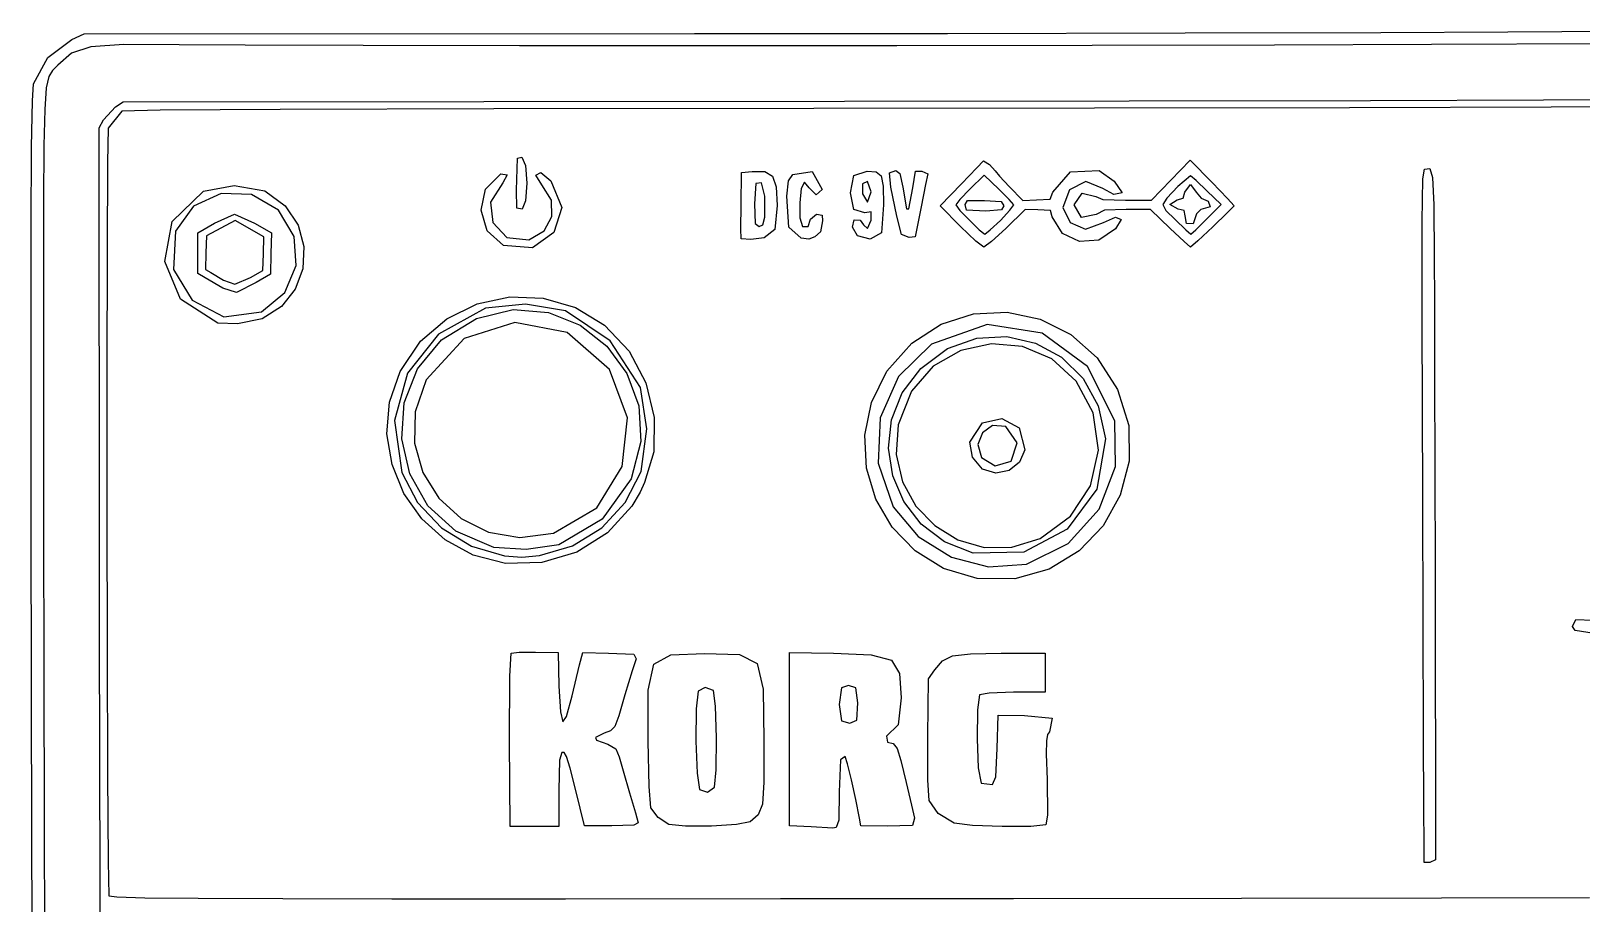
# Model space of a CAD drawing. Extents: x 0 to 142, y 0 to 84.
# Drawn here: x 0 to 34.91, y 64.69 to 84.34 of the extents above; entities that cross this region are included whole.
import ezdxf

# ---------------------------------------------------------------- set-up
doc = ezdxf.new("R2010")
doc.units = 0
doc.layers.get('0').update_dxf_attribs({"linetype": 'CONTINUOUS'})

msp = doc.modelspace()

# ---------------------------------------------------------------- linework, layer by layer
at = {"color": 0}
for p, q in [((0.37483, 83.7392), (0.91777, 84.1456)), ((0.91777, 84.1456), (1.19614, 84.2768)), ((1.19614, 84.2768), (14.9324, 84.2793)), ((14.9324, 84.2793), (20.6265, 84.2836)), ((20.6265, 84.2836), (25.9774, 84.2931)), ((25.9774, 84.2931), (30.383, 84.3068)), ((30.383, 84.3068), (33.2424, 84.322)), ((33.2424, 84.322), (36.4063, 84.3372)), ((0.90675, 83.8383), (0.59945, 83.5685)), ((1.34221, 83.9833), (0.90675, 83.8383)), ((2.08773, 84.037), (1.34221, 83.9833)), ((3.33347, 84.0285), (2.08773, 84.037)), ((4.82177, 84.0176), (3.33347, 84.0285)), ((7.4731, 84.0094), (4.82177, 84.0176)), ((10.994, 84.0038), (7.4731, 84.0094)), ((15.0964, 84.0024), (10.994, 84.0038)), ((19.4896, 84.0052), (15.0964, 84.0024)), ((23.8855, 84.0123), (19.4896, 84.0052)), ((27.9949, 84.0218), (23.8855, 84.0123)), ((31.5268, 84.0341), (27.9949, 84.0218)), ((35.3631, 84.0465), (31.5268, 84.0341)), ((0.05374, 83.1508), (0.37483, 83.7392)), ((0.48507, 83.4499), (0.40101, 83.3134)), ((0.59945, 83.5685), (0.48507, 83.4499)), ((0.02894, 82.7677), (0.05374, 83.1508)), ((0.40101, 83.3134), (0.34313, 83.0573)), ((0.0124, 81.7273), (0.02894, 82.7677)), ((0.34313, 83.0573), (0.30593, 82.5733)), ((2.06981, 82.7472), (18.3114, 82.7595)), ((18.3114, 82.7595), (24.7179, 82.7677)), ((24.7179, 82.7677), (30.1556, 82.7761)), ((30.1556, 82.7761), (34.0486, 82.7857)), ((34.0486, 82.7857), (35.8235, 82.7952)), ((0.30593, 82.5733), (0.28525, 81.7619)), ((1.63022, 82.3405), (1.89756, 82.634)), ((2.04225, 82.5334), (1.73357, 82.1531)), ((1.89756, 82.634), (2.06981, 82.7472)), ((2.90904, 82.5571), (2.04225, 82.5334)), ((5.60585, 82.5733), (2.90904, 82.5571)), ((10.4166, 82.586), (5.60585, 82.5733)), ((17.621, 82.5927), (10.4166, 82.586)), ((23.9365, 82.6012), (17.621, 82.5927)), ((29.6829, 82.6121), (23.9365, 82.6012)), ((34.2222, 82.6258), (29.6829, 82.6121)), ((36.9245, 82.6396), (34.2222, 82.6258)), ((1.53376, 82.1602), (1.63022, 82.3405)), ((1.53376, 78.9009), (1.53376, 82.1602)), ((1.73357, 82.1531), (1.71979, 81.3802)), ((0.00276, 79.9402), (0.0124, 81.7273)), ((0.28525, 81.7619), (0.27699, 80.5145)), ((1.71979, 81.3802), (1.71152, 79.4205)), ((10.9265, 80.7558), (10.9513, 81.4751)), ((10.9513, 81.4751), (11.0491, 81.4973)), ((11.0491, 81.4973), (11.1304, 81.3096)), ((21.2893, 81.2574), (21.4381, 81.413)), ((21.4381, 81.413), (21.5787, 81.3347)), ((25.6591, 80.9819), (26.0959, 81.4324)), ((26.0959, 81.4324), (26.5892, 80.9308)), ((10.2333, 80.7752), (10.5751, 81.1251)), ((10.5751, 81.1251), (10.7142, 81.1029)), ((10.7142, 81.1029), (10.6178, 80.9226)), ((11.1304, 81.3096), (11.1593, 80.9128)), ((11.3592, 81.0962), (11.4749, 81.1541)), ((11.4984, 80.8743), (11.3592, 81.0962)), ((11.4749, 81.1541), (11.6996, 80.9667)), ((15.9825, 80.4153), (15.9949, 81.1541)), ((15.9949, 81.1541), (16.2347, 81.1788)), ((16.2347, 81.1788), (16.5185, 81.1773)), ((16.5185, 81.1773), (16.6894, 81.0729)), ((16.6894, 81.0729), (16.7721, 80.8316)), ((17.0477, 80.9653), (17.1497, 81.1086)), ((17.1497, 81.1086), (17.5852, 81.1788)), ((17.5852, 81.1788), (17.8112, 80.7709)), ((18.4464, 80.6951), (18.5208, 81.0891)), ((18.5208, 81.0891), (18.8226, 81.1872)), ((18.8226, 81.1872), (19.0252, 81.1706)), ((19.0252, 81.1706), (19.1341, 81.0782)), ((19.1341, 81.0782), (19.1782, 80.8496)), ((19.3228, 81.1484), (19.4675, 81.201)), ((19.3559, 80.8232), (19.3228, 81.1484)), ((19.4675, 81.201), (19.5599, 81.1318)), ((19.5599, 81.1318), (19.6246, 80.8274)), ((19.8493, 80.8055), (19.9071, 81.1872)), ((19.9071, 81.1872), (20.0546, 81.1872)), ((20.0546, 81.1872), (20.1855, 81.1237)), ((20.1855, 81.1237), (20.1345, 80.88)), ((20.9462, 80.9018), (21.2893, 81.2574)), ((21.4519, 81.0962), (21.135, 80.7819)), ((21.7854, 80.7819), (21.4519, 81.0962)), ((21.5787, 81.3347), (21.7069, 81.1939)), ((21.7069, 81.1939), (21.7978, 81.0687)), ((21.7978, 81.0687), (22.0183, 80.8359)), ((22.9981, 80.7145), (23.4005, 81.165)), ((23.4005, 81.165), (24.0412, 81.201)), ((24.0412, 81.201), (24.3844, 80.9583)), ((26.1028, 81.0754), (25.8189, 80.8397)), ((26.2268, 80.972), (26.1028, 81.0754)), ((31.3159, 80.0516), (31.3325, 81.0137)), ((31.3325, 81.0137), (31.3697, 81.2313)), ((31.3697, 81.2313), (31.4882, 81.2465)), ((31.4882, 81.2465), (31.5502, 81.0426)), ((31.5502, 81.0426), (31.5764, 80.4291)), ((3.175, 80.0502), (3.88193, 80.7325)), ((4.27881, 80.6799), (3.66007, 80.3935)), ((3.88193, 80.7325), (4.5751, 80.8605)), ((4.96369, 80.6609), (4.27881, 80.6799)), ((4.5751, 80.8605), (5.25999, 80.742)), ((5.5728, 80.3081), (4.96369, 80.6609)), ((5.25999, 80.742), (5.72301, 80.4044)), ((10.1327, 80.3039), (10.2333, 80.7752)), ((10.6178, 80.9226), (10.3422, 80.4898)), ((10.9361, 80.3547), (10.9265, 80.7558)), ((11.1593, 80.9128), (11.1332, 80.5159)), ((11.7133, 80.5339), (11.4984, 80.8743)), ((11.6996, 80.9667), (11.9517, 80.366)), ((16.3118, 80.9089), (16.287, 80.4457)), ((16.44, 80.9212), (16.3118, 80.9089)), ((16.5144, 80.6192), (16.44, 80.9212)), ((16.7721, 80.8316), (16.7942, 80.4125)), ((17.0146, 80.6235), (17.0477, 80.9653)), ((17.3371, 80.7918), (17.3027, 80.4718)), ((17.4088, 80.9336), (17.3371, 80.7918)), ((17.5149, 80.8055), (17.4088, 80.9336)), ((17.6747, 80.6496), (17.5149, 80.8055)), ((17.8112, 80.7709), (17.6747, 80.6496)), ((18.5195, 80.3233), (18.4464, 80.6951)), ((18.8295, 80.9544), (18.7179, 80.8965)), ((18.7179, 80.8965), (18.7193, 80.676)), ((18.7193, 80.676), (18.8295, 80.4884)), ((18.9122, 80.7212), (18.8295, 80.9544)), ((18.8295, 80.4884), (18.9122, 80.7212)), ((19.1782, 80.8496), (19.1864, 80.4252)), ((19.4882, 80.173), (19.3559, 80.8232)), ((19.6246, 80.8274), (19.7087, 80.3356)), ((19.7583, 80.3395), (19.8493, 80.8055)), ((20.1345, 80.88), (20.0339, 80.3822)), ((20.4639, 80.4058), (20.9462, 80.9018)), ((21.135, 80.7819), (20.909, 80.5476)), ((22.0211, 80.5476), (21.7854, 80.7819)), ((22.0183, 80.8359), (22.3284, 80.5272)), ((22.9416, 80.5519), (22.9981, 80.7145)), ((23.3729, 80.7667), (23.2296, 80.3684)), ((23.7422, 80.9487), (23.3729, 80.7667)), ((23.4845, 80.4263), (23.6637, 80.6856)), ((23.6637, 80.6856), (23.971, 80.6154)), ((24.1294, 80.7956), (23.7422, 80.9487)), ((24.3775, 80.6609), (24.1294, 80.7956)), ((24.5635, 80.6993), (24.3775, 80.6609)), ((24.3844, 80.9583), (24.5635, 80.6993)), ((25.2236, 80.5311), (25.6591, 80.9819)), ((25.8189, 80.8397), (25.5681, 80.5794)), ((25.9388, 80.5737), (25.9733, 80.7131)), ((25.9733, 80.7131), (26.0987, 80.8814)), ((26.0987, 80.8814), (26.2282, 80.7103)), ((26.468, 80.7448), (26.2268, 80.972)), ((26.2282, 80.7103), (26.3412, 80.5727)), ((26.7904, 80.4305), (26.468, 80.7448)), ((26.5892, 80.9308), (26.9365, 80.5713)), ((0.27699, 80.5145), (0.27699, 78.7273)), ((3.66007, 80.3935), (3.25079, 79.8311)), ((5.92557, 79.7154), (5.5728, 80.3081)), ((5.72301, 80.4044), (6.01514, 79.9715)), ((10.2664, 79.8393), (10.1327, 80.3039)), ((10.3422, 80.4898), (10.3973, 80.0255)), ((11.0519, 80.3271), (10.9361, 80.3547)), ((11.1332, 80.5159), (11.0519, 80.3271)), ((11.7244, 80.1617), (11.7133, 80.5339)), ((11.9517, 80.366), (11.7698, 79.8008)), ((15.9784, 79.889), (15.9825, 80.4153)), ((16.287, 80.4457), (16.2994, 80.0033)), ((16.5158, 80.1522), (16.5144, 80.6192)), ((16.7942, 80.4125), (16.7418, 79.8696)), ((17.0574, 79.9236), (17.0146, 80.6235)), ((17.3027, 80.4718), (17.3095, 80.1342)), ((18.7689, 80.2488), (18.5195, 80.3233)), ((19.1864, 80.4252), (19.1423, 79.7966)), ((19.7087, 80.3356), (19.7583, 80.3395)), ((20.0339, 80.3822), (19.8989, 79.7059)), ((20.9255, 79.9387), (20.4639, 80.4058)), ((20.909, 80.5476), (20.8166, 80.4263)), ((20.8166, 80.4263), (20.9103, 80.301)), ((21.0289, 80.4333), (21.0826, 80.5201)), ((21.0578, 80.3039), (21.0289, 80.4333)), ((21.4919, 80.2859), (21.0578, 80.3039)), ((21.0826, 80.5201), (21.4629, 80.5215)), ((21.4629, 80.5215), (21.8405, 80.4982)), ((21.8433, 80.3106), (21.4919, 80.2859)), ((21.8212, 80.0749), (22.0362, 80.3039)), ((21.8405, 80.4982), (21.897, 80.4044)), ((21.897, 80.4044), (21.8433, 80.3106)), ((22.3752, 80.3233), (21.9425, 79.8971)), ((22.1244, 80.4238), (22.0211, 80.5476)), ((22.0362, 80.3039), (22.1244, 80.4238)), ((22.3284, 80.5272), (22.6357, 80.5395)), ((22.6618, 80.3106), (22.3752, 80.3233)), ((22.6357, 80.5395), (22.9416, 80.5519)), ((22.9499, 80.2982), (22.6618, 80.3106)), ((23.2296, 80.3684), (23.3936, 80.0322)), ((23.6472, 80.1398), (23.4845, 80.4263)), ((23.971, 80.6154), (24.1281, 80.5448)), ((24.1667, 80.3039), (23.9793, 80.21)), ((24.1281, 80.5448), (24.6352, 80.5311)), ((24.6545, 80.319), (24.1667, 80.3039)), ((24.6352, 80.5311), (25.2236, 80.5311)), ((25.2002, 80.319), (24.6545, 80.319)), ((25.6439, 79.8971), (25.2002, 80.319)), ((25.5681, 80.5794), (25.4799, 80.4319)), ((25.4799, 80.4319), (25.5461, 80.301)), ((25.6329, 80.4333), (25.7996, 80.5381)), ((25.8231, 80.3271), (25.6329, 80.4333)), ((25.7996, 80.5381), (25.9388, 80.5737)), ((25.9581, 80.2954), (25.8231, 80.3271)), ((26.3302, 80.3176), (26.2351, 80.2199)), ((26.5465, 80.3811), (26.3302, 80.3176)), ((26.3412, 80.5727), (26.5011, 80.5092)), ((26.4611, 80.1), (26.7904, 80.4305)), ((26.5011, 80.5092), (26.5465, 80.3811)), ((27.0826, 80.4072), (26.931, 80.2499)), ((26.9365, 80.5713), (27.0826, 80.4072)), ((31.5764, 80.4291), (31.5888, 79.2152)), ((3.01239, 79.1503), (3.175, 80.0502)), ((3.75652, 79.7952), (4.12722, 80.0146)), ((4.12722, 80.0146), (4.57648, 80.2171)), ((4.59299, 80.0763), (4.27055, 79.9042)), ((4.57648, 80.2171), (5.03259, 80.0156)), ((5.24069, 79.707), (4.59299, 80.0763)), ((5.03259, 80.0156), (5.41016, 79.798)), ((6.01514, 79.9715), (6.14331, 79.4854)), ((10.3973, 80.0255), (10.7101, 79.6893)), ((11.5493, 79.8382), (11.7244, 80.1617)), ((16.2994, 80.0033), (16.3876, 79.9387)), ((16.3876, 79.9387), (16.4744, 79.9758)), ((16.4744, 79.9758), (16.5158, 80.1522)), ((17.3095, 80.1342), (17.3661, 79.9387)), ((17.4956, 79.9387), (17.5479, 80.1028)), ((17.5479, 80.1028), (17.6844, 80.2128)), ((17.6844, 80.2128), (17.8098, 80.1934)), ((17.8194, 80.0654), (17.7698, 79.8216)), ((17.8098, 80.1934), (17.8194, 80.0654)), ((18.4892, 79.9207), (18.5319, 80.0862)), ((18.5319, 80.0862), (18.6642, 80.082)), ((18.6642, 80.082), (18.7427, 79.9772)), ((18.7427, 79.9772), (18.8268, 79.8961)), ((18.9122, 80.2707), (18.7689, 80.2488)), ((18.8268, 79.8961), (18.9122, 80.0834)), ((18.9122, 80.0834), (18.9122, 80.2707)), ((19.5957, 79.7567), (19.4882, 80.173)), ((20.9103, 80.301), (21.1226, 80.0777)), ((21.1226, 80.0777), (21.3444, 79.8643)), ((21.5911, 79.8601), (21.8212, 80.0749)), ((22.9871, 80.155), (22.9499, 80.2982)), ((23.2172, 79.7814), (22.9871, 80.155)), ((23.3936, 80.0322), (23.7381, 79.8795)), ((23.9793, 80.21), (23.6472, 80.1398)), ((23.7381, 79.8795), (24.1405, 80.0283)), ((24.1405, 80.0283), (24.4106, 80.1494)), ((24.4106, 80.1494), (24.536, 80.0929)), ((24.536, 80.0929), (24.4147, 79.8876)), ((25.5461, 80.301), (25.7583, 80.0929)), ((25.7583, 80.0929), (25.9967, 79.8657)), ((25.9815, 80.1758), (25.9581, 80.2954)), ((26.0105, 80.0089), (25.9815, 80.1758)), ((26.1621, 79.9994), (26.0105, 80.0089)), ((26.2351, 80.2199), (26.1621, 79.9994)), ((26.2213, 79.8671), (26.4611, 80.1)), ((26.931, 80.2499), (26.6003, 79.9303)), ((31.3159, 77.8344), (31.3159, 80.0516)), ((-0.00138, 77.3081), (0.00276, 79.9402)), ((3.25079, 79.8311), (3.20532, 78.9725)), ((3.75652, 78.8804), (3.75652, 79.7952)), ((3.9467, 79.7306), (3.93428, 79.3489)), ((4.27055, 79.9042), (3.9467, 79.7306)), ((5.22965, 79.3267), (5.24069, 79.707)), ((5.41016, 79.798), (5.39778, 79.3309)), ((5.96692, 79.0593), (5.92557, 79.7154)), ((10.6329, 79.5101), (10.2664, 79.8393)), ((10.7101, 79.6893), (11.2076, 79.6382)), ((11.2076, 79.6382), (11.5493, 79.8382)), ((11.7698, 79.8008), (11.2861, 79.4561)), ((15.988, 79.659), (15.9784, 79.889)), ((16.2002, 79.6438), (15.988, 79.659)), ((16.5048, 79.6851), (16.2002, 79.6438)), ((16.7418, 79.8696), (16.5048, 79.6851)), ((17.3357, 79.678), (17.0574, 79.9236)), ((17.5052, 79.6519), (17.3357, 79.678)), ((17.3661, 79.9387), (17.4956, 79.9387)), ((17.6416, 79.7045), (17.5052, 79.6519)), ((17.7698, 79.8216), (17.6416, 79.7045)), ((18.6049, 79.725), (18.4892, 79.9207)), ((18.886, 79.6562), (18.6049, 79.725)), ((19.1423, 79.7966), (18.886, 79.6562)), ((19.768, 79.6918), (19.5957, 79.7567)), ((19.8989, 79.7059), (19.768, 79.6918)), ((21.27, 79.6107), (20.9255, 79.9387)), ((21.4492, 79.4727), (21.27, 79.6107)), ((21.3444, 79.8643), (21.4712, 79.7691)), ((21.4712, 79.7691), (21.5911, 79.8601)), ((21.9425, 79.8971), (21.6187, 79.5983)), ((23.6031, 79.5983), (23.2172, 79.7814)), ((24.0357, 79.6286), (23.6031, 79.5983)), ((24.4147, 79.8876), (24.0357, 79.6286)), ((25.9608, 79.5997), (25.6439, 79.8971)), ((25.9967, 79.8657), (26.1097, 79.7691)), ((26.264, 79.6163), (26.1014, 79.4741)), ((26.1097, 79.7691), (26.2213, 79.8671)), ((26.6003, 79.9303), (26.264, 79.6163)), ((1.71152, 79.4205), (1.70739, 76.6685)), ((3.93428, 79.3489), (3.92328, 78.9686)), ((5.21727, 78.9464), (5.22965, 79.3267)), ((5.39778, 79.3309), (5.38674, 78.8624)), ((6.14331, 79.4854), (6.11851, 78.9891)), ((11.2861, 79.4561), (10.6329, 79.5101)), ((21.6187, 79.5983), (21.4492, 79.4727)), ((26.1014, 79.4741), (25.9608, 79.5997)), ((3.36379, 78.3001), (3.01239, 79.1503)), ((3.20532, 78.9725), (3.6256, 78.2782)), ((3.92328, 78.9686), (4.05007, 78.9023)), ((4.94164, 78.788), (5.21727, 78.9464)), ((5.71472, 78.4546), (5.96692, 79.0593)), ((6.11851, 78.9891), (5.94762, 78.5248)), ((31.5888, 79.2152), (31.5929, 78.256)), ((0.27699, 78.7273), (0.27974, 76.2977)), ((1.53651, 75.5964), (1.53376, 78.9009)), ((3.9164, 78.7799), (3.75652, 78.8804)), ((4.32015, 78.5481), (3.9164, 78.7799)), ((4.05007, 78.9023), (4.33257, 78.7315)), ((4.33257, 78.7315), (4.59024, 78.6377)), ((4.59024, 78.6377), (4.94164, 78.788)), ((5.0698, 78.6751), (4.62333, 78.4518)), ((5.38674, 78.8624), (5.0698, 78.6751)), ((4.20165, 77.7642), (3.36379, 78.3001)), ((3.6256, 78.2782), (4.3422, 77.9089)), ((4.62333, 78.4518), (4.32015, 78.5481)), ((5.1883, 78.0189), (5.71472, 78.4546)), ((5.94762, 78.5248), (5.64032, 78.1346)), ((10.0417, 78.1967), (10.779, 78.3527)), ((10.779, 78.3527), (11.5287, 78.3276)), ((11.5287, 78.3276), (12.2535, 78.1195)), ((31.5929, 78.256), (31.597, 76.5955)), ((4.3422, 77.9089), (5.1883, 78.0189)), ((5.20347, 77.8633), (4.64951, 77.7515)), ((5.64032, 78.1346), (5.20347, 77.8633)), ((8.76709, 77.3561), (9.35687, 77.8633)), ((10.2333, 78.1018), (9.1736, 77.5134)), ((9.23699, 77.3892), (10.0252, 77.8686)), ((9.35687, 77.8633), (10.0417, 78.1967)), ((10.0252, 77.8686), (10.8562, 78.0673)), ((11.1304, 78.1914), (10.2333, 78.1018)), ((10.8562, 78.0673), (11.6472, 78.0052)), ((12.033, 78.0426), (11.1304, 78.1914)), ((11.6472, 78.0052), (12.361, 77.7201)), ((13.0376, 77.3673), (12.033, 78.0426)), ((12.2535, 78.1195), (12.9122, 77.7215)), ((20.4887, 77.7406), (21.2176, 77.972)), ((21.2176, 77.972), (21.9728, 78.008)), ((21.9728, 78.008), (22.7156, 77.8538)), ((4.64951, 77.7515), (4.20165, 77.7642)), ((9.1736, 77.5134), (8.47492, 76.6396)), ((10.8934, 77.7766), (9.74824, 77.4181)), ((12.0688, 77.5504), (10.8934, 77.7766)), ((13.0225, 76.7235), (12.0688, 77.5504)), ((12.361, 77.7201), (12.9618, 77.2488)), ((12.9122, 77.7215), (13.4648, 77.1331)), ((19.8245, 77.3134), (20.4887, 77.7406)), ((21.5249, 77.7325), (20.2668, 77.2887)), ((22.7638, 77.5381), (21.5249, 77.7325)), ((22.7156, 77.8538), (23.4032, 77.5106)), ((23.7849, 76.7898), (22.7638, 77.5381)), ((23.4032, 77.5106), (23.9971, 76.9814)), ((31.3297, 73.8519), (31.3159, 77.8344)), ((0.00276, 73.7387), (-0.00138, 77.3081)), ((8.30958, 76.678), (8.76709, 77.3561)), ((8.69678, 76.7362), (9.23699, 77.3892)), ((9.74824, 77.4181), (8.89247, 76.4879)), ((12.9618, 77.2488), (13.4138, 76.6286)), ((13.7156, 76.3129), (13.0376, 77.3673)), ((19.2677, 76.6837), (19.8245, 77.3134)), ((20.2668, 77.2887), (19.5254, 76.5609)), ((20.0298, 76.7429), (20.6334, 77.1934)), ((20.6334, 77.1934), (21.2921, 77.4291)), ((21.6201, 77.2996), (20.9283, 77.1507)), ((21.2921, 77.4291), (21.9645, 77.4651)), ((22.3214, 77.2365), (21.6201, 77.2996)), ((21.9645, 77.4651), (22.6122, 77.3148)), ((22.976, 76.9592), (22.3214, 77.2365)), ((22.6122, 77.3148), (23.1979, 76.9952)), ((13.4648, 77.1331), (13.8369, 76.4219)), ((20.9283, 77.1507), (20.3095, 76.7941)), ((23.5245, 76.4618), (22.976, 76.9592)), ((23.1979, 76.9952), (23.6816, 76.5196)), ((23.9971, 76.9814), (24.4602, 76.2716)), ((1.70739, 76.6685), (1.70739, 73.5196)), ((8.06842, 75.9823), (8.30958, 76.678)), ((8.47492, 76.6396), (8.18279, 75.5717)), ((8.4019, 75.9739), (8.69678, 76.7362)), ((8.89247, 76.4879), (8.64581, 75.7686)), ((13.4262, 75.6348), (13.0225, 76.7235)), ((13.4138, 76.6286), (13.6798, 75.8994)), ((18.9163, 75.9781), (19.2677, 76.6837)), ((19.5254, 76.5609), (19.1161, 75.631)), ((19.6108, 76.1944), (20.0298, 76.7429)), ((20.3095, 76.7941), (19.8189, 76.2346)), ((23.6816, 76.5196), (24.0247, 75.9037)), ((24.394, 75.5675), (23.7849, 76.7898)), ((31.597, 76.5955), (31.6025, 74.4788)), ((0.27974, 76.2977), (0.2825, 73.2688)), ((13.8644, 75.3844), (13.7156, 76.3129)), ((13.8369, 76.4219), (14.0257, 75.6405)), ((19.3725, 75.5855), (19.6108, 76.1944)), ((19.8189, 76.2346), (19.5199, 75.4726)), ((23.9076, 75.7424), (23.5245, 76.4618)), ((24.4602, 76.2716), (24.711, 75.4613)), ((8.0119, 75.274), (8.06842, 75.9823)), ((8.34542, 75.1639), (8.4019, 75.9739)), ((8.64581, 75.7686), (8.63205, 75.0616)), ((13.6798, 75.8994), (13.7253, 75.0976)), ((18.7661, 75.2394), (18.9163, 75.9781)), ((24.0247, 75.9037), (24.1901, 75.1597)), ((1.5434, 70.8283), (1.53651, 75.5964)), ((8.18279, 75.5717), (8.34542, 74.403)), ((13.3091, 74.5367), (13.4262, 75.6348)), ((14.0257, 75.6405), (14.0202, 74.869)), ((19.1161, 75.631), (19.0679, 74.6153)), ((19.305, 74.9529), (19.3725, 75.5855)), ((19.5199, 75.4726), (19.4744, 74.8055)), ((21.1364, 75.0824), (21.4147, 75.5191)), ((21.4147, 75.5191), (21.8529, 75.6172)), ((21.6462, 75.4613), (21.4147, 75.2987)), ((21.9397, 75.438), (21.6462, 75.4613)), ((21.8529, 75.6172), (22.2429, 75.4077)), ((22.2016, 75.0701), (21.9397, 75.438)), ((24.0275, 74.9046), (23.9076, 75.7424)), ((24.4147, 74.5352), (24.394, 75.5675)), ((24.711, 75.4613), (24.722, 74.6552)), ((8.12631, 74.5808), (8.0119, 75.274)), ((8.52318, 74.3701), (8.34542, 75.1639)), ((13.7253, 75.0976), (13.5117, 74.2597)), ((13.7363, 74.4266), (13.8644, 75.3844)), ((18.8047, 74.5035), (18.7661, 75.2394)), ((21.1942, 74.7504), (21.1364, 75.0824)), ((21.4147, 75.2987), (21.31, 75.0302)), ((22.061, 74.6608), (22.2016, 75.0701)), ((22.2429, 75.4077), (22.3725, 74.9155)), ((24.1901, 75.1597), (23.9944, 74.0283)), ((8.63205, 75.0616), (8.81944, 74.4015)), ((14.0202, 74.869), (13.8107, 74.1811)), ((19.4, 74.3285), (19.305, 74.9529)), ((19.4744, 74.8055), (19.6178, 74.1895)), ((21.4175, 74.476), (21.1942, 74.7504)), ((21.31, 75.0302), (21.3954, 74.7406)), ((21.3954, 74.7406), (21.7069, 74.5561)), ((22.3725, 74.9155), (22.2539, 74.6347)), ((23.847, 74.1056), (24.0275, 74.9046)), ((8.39227, 73.9331), (8.12631, 74.5808)), ((8.34542, 74.403), (8.70095, 73.7277)), ((8.93106, 73.6561), (8.52318, 74.3701)), ((8.81944, 74.4015), (9.17773, 73.8244)), ((12.7331, 73.6106), (13.3091, 74.5367)), ((13.3753, 73.7306), (13.7363, 74.4266)), ((19.0155, 73.8022), (18.8047, 74.5035)), ((19.0679, 74.6153), (19.4083, 73.6328)), ((21.7165, 74.3864), (21.4175, 74.476)), ((21.7069, 74.5561), (22.061, 74.6608)), ((22.0156, 74.4485), (21.7165, 74.3864)), ((22.2539, 74.6347), (22.0156, 74.4485)), ((24.044, 73.575), (24.4147, 74.5352)), ((24.722, 74.6552), (24.5208, 73.8904)), ((31.6025, 74.4788), (31.6067, 72.1526)), ((13.5117, 74.2597), (12.8585, 73.3503)), ((13.8107, 74.1811), (13.7142, 73.9592)), ((19.6467, 73.7471), (19.4, 74.3285)), ((19.6178, 74.1895), (19.9168, 73.648)), ((23.9944, 74.0283), (23.3274, 73.1312)), ((23.3991, 73.4176), (23.847, 74.1056)), ((0.0124, 69.1388), (0.00276, 73.7387)), ((8.79602, 73.357), (8.39227, 73.9331)), ((8.70095, 73.7277), (9.2425, 73.1587)), ((9.17773, 73.8244), (9.68072, 73.364)), ((12.8461, 73.1601), (13.3753, 73.7306)), ((13.7142, 73.9592), (13.5254, 73.6466)), ((19.3862, 73.1696), (19.0155, 73.8022)), ((20.0367, 73.2413), (19.6467, 73.7471)), ((24.5208, 73.8904), (24.1336, 73.2056)), ((31.3393, 70.962), (31.3297, 73.8519)), ((1.70739, 73.5196), (1.7129, 70.3711)), ((9.32244, 72.8846), (8.79602, 73.357)), ((9.56359, 73.0829), (8.93106, 73.6561)), ((9.68072, 73.364), (10.2981, 73.0567)), ((11.7588, 73.0388), (12.7331, 73.6106)), ((12.8585, 73.3503), (11.8842, 72.777)), ((13.5254, 73.6466), (12.9798, 73.0458)), ((19.4083, 73.6328), (19.9733, 72.9615)), ((19.9168, 73.648), (20.344, 73.207)), ((22.7142, 72.9149), (23.3991, 73.4176)), ((23.3495, 72.8045), (24.044, 73.575)), ((0.2825, 73.2688), (0.28939, 69.8832)), ((9.2425, 73.1587), (9.91362, 72.7438)), ((10.4166, 72.7149), (9.56359, 73.0829)), ((10.2981, 73.0567), (10.9995, 72.9368)), ((10.9995, 72.9368), (11.7588, 73.0388)), ((12.1874, 72.7495), (12.8461, 73.1601)), ((12.9798, 73.0458), (12.2852, 72.6115)), ((19.8989, 72.6391), (19.3862, 73.1696)), ((20.5589, 72.8458), (20.0367, 73.2413)), ((20.344, 73.207), (20.8662, 72.8885)), ((23.3274, 73.1312), (22.3449, 72.6073)), ((24.1336, 73.2056), (23.5906, 72.6391)), ((9.95497, 72.5413), (9.32244, 72.8846)), ((9.91362, 72.7438), (10.6564, 72.529)), ((11.1428, 72.6736), (10.4166, 72.7149)), ((11.8842, 72.777), (11.1428, 72.6736)), ((11.4446, 72.5329), (12.1874, 72.7495)), ((20.5411, 72.245), (19.8989, 72.6391)), ((19.9733, 72.9615), (20.7174, 72.4987)), ((21.2066, 72.5911), (20.5589, 72.8458)), ((20.8662, 72.8885), (21.4561, 72.7177)), ((21.4561, 72.7177), (22.0817, 72.7191)), ((22.0817, 72.7191), (22.7142, 72.9149)), ((22.4055, 72.3417), (23.3495, 72.8045)), ((23.5906, 72.6391), (22.9181, 72.227)), ((10.6784, 72.3565), (9.95497, 72.5413)), ((10.6564, 72.529), (11.0491, 72.4958)), ((11.4997, 72.3745), (10.6784, 72.3565)), ((11.0491, 72.4958), (11.4446, 72.5329)), ((12.2852, 72.6115), (11.4997, 72.3745)), ((20.7174, 72.4987), (21.5553, 72.2796)), ((22.3449, 72.6073), (21.2066, 72.5911)), ((21.5553, 72.2796), (22.4055, 72.3417)), ((21.299, 72.0189), (20.5411, 72.245)), ((22.1451, 72.0079), (21.299, 72.0189)), ((22.9181, 72.227), (22.1451, 72.0079)), ((31.6067, 72.1526), (31.6095, 69.8638)), ((31.349, 68.5313), (31.3393, 70.962)), ((34.7031, 70.9344), (34.7748, 71.0985)), ((34.7582, 70.8448), (34.7031, 70.9344)), ((34.7748, 71.0985), (35.1607, 71.0819)), ((1.55443, 65.1619), (1.5434, 70.8283)), ((35.1896, 70.7789), (34.7582, 70.8448)), ((1.7129, 70.3711), (1.72117, 67.6176)), ((10.7763, 69.8183), (10.8052, 70.3393)), ((10.8052, 70.3393), (10.9843, 70.3598)), ((10.9843, 70.3598), (11.355, 70.3598)), ((11.355, 70.3598), (11.8635, 70.3502)), ((11.8635, 70.3502), (11.8842, 69.5911)), ((12.3472, 70.0747), (12.4216, 70.3502)), ((12.4216, 70.3502), (13.0004, 70.3407)), ((13.0004, 70.3407), (13.5682, 70.3143)), ((13.6247, 70.2098), (13.5337, 69.9424)), ((13.5682, 70.3143), (13.6247, 70.2098)), ((14.0202, 70.0899), (14.4019, 70.3005)), ((14.4019, 70.3005), (15.1584, 70.328)), ((15.1584, 70.328), (15.9494, 70.3061)), ((15.9494, 70.3061), (16.3449, 70.1065)), ((17.0698, 66.4545), (17.0698, 70.3488)), ((17.0698, 70.3488), (18.0647, 70.3351)), ((18.0647, 70.3351), (18.9122, 70.3033)), ((18.9122, 70.3033), (19.3683, 70.1781)), ((20.5148, 70.1657), (20.745, 70.2758)), ((20.745, 70.2758), (21.1487, 70.3227)), ((21.1487, 70.3227), (21.8405, 70.3351)), ((21.8405, 70.3351), (22.8272, 70.3407)), ((22.8272, 70.3407), (22.8272, 69.4602)), ((0.28939, 69.8832), (0.29628, 66.5579)), ((12.1791, 69.3759), (12.3472, 70.0747)), ((13.5337, 69.9424), (13.3697, 69.3995)), ((13.8892, 69.5067), (14.0202, 70.0899)), ((16.3449, 70.1065), (16.4827, 69.5276)), ((19.3683, 70.1781), (19.553, 69.8817)), ((19.553, 69.8817), (19.5888, 69.3332)), ((20.2034, 69.7576), (20.3454, 69.9629)), ((20.3454, 69.9629), (20.5148, 70.1657)), ((31.6095, 69.8638), (31.6122, 67.8586)), ((10.7735, 68.3701), (10.7763, 69.8183)), ((11.8842, 69.5911), (11.9159, 69.0164)), ((13.8879, 68.3602), (13.8892, 69.5067)), ((15.0165, 69.4806), (14.9738, 69.0838)), ((15.1777, 69.566), (15.0165, 69.4806)), ((15.3596, 69.5), (15.1777, 69.566)), ((15.4065, 69.1416), (15.3596, 69.5)), ((16.4827, 69.5276), (16.4992, 68.3715)), ((18.2425, 69.5579), (18.1915, 69.1857)), ((18.4037, 69.6087), (18.2425, 69.5579)), ((18.5649, 69.5579), (18.4037, 69.6087)), ((18.6145, 69.2203), (18.5649, 69.5579)), ((20.1896, 68.4664), (20.2034, 69.7576)), ((0.02894, 63.4118), (0.0124, 69.1388)), ((12.0565, 68.913), (12.1791, 69.3759)), ((13.3697, 69.3995), (13.2292, 68.9268)), ((15.4285, 68.4332), (15.4065, 69.1416)), ((18.1915, 69.1857), (18.2425, 68.8125)), ((18.5897, 68.8287), (18.6145, 69.2203)), ((19.5888, 69.3332), (19.5199, 68.7268)), ((21.3541, 69.4009), (21.3045, 69.0658)), ((21.5649, 69.4394), (21.3541, 69.4009)), ((22.1161, 69.4559), (21.5649, 69.4394)), ((22.8272, 69.4602), (22.1161, 69.4559)), ((11.9159, 69.0164), (11.971, 68.7917)), ((11.971, 68.7917), (12.0565, 68.913)), ((13.2292, 68.9268), (13.1396, 68.6897)), ((14.9738, 69.0838), (14.9683, 68.3535)), ((18.2425, 68.8125), (18.4326, 68.7627)), ((18.4326, 68.7627), (18.5897, 68.8287)), ((21.3045, 69.0658), (21.2962, 68.4128)), ((21.7482, 68.1937), (21.7689, 68.9448)), ((21.7689, 68.9448), (22.3614, 68.9349)), ((22.3614, 68.9349), (22.9857, 68.8756)), ((22.9857, 68.8756), (22.9292, 68.5669)), ((12.9026, 68.538), (12.7083, 68.4389)), ((12.7083, 68.4389), (12.7303, 68.381)), ((13.0473, 68.592), (12.9026, 68.538)), ((13.1396, 68.6897), (13.0473, 68.592)), ((15.423, 67.7139), (15.4285, 68.4332)), ((19.5199, 68.7268), (19.2539, 68.4664)), ((19.2539, 68.4664), (19.2815, 68.3313)), ((20.191, 67.4769), (20.1896, 68.4664)), ((22.8782, 68.5038), (22.8562, 68.3673)), ((22.9292, 68.5669), (22.8782, 68.5038)), ((31.3545, 66.8129), (31.349, 68.5313)), ((10.7859, 66.4337), (10.7735, 68.3701)), ((11.9462, 68.0999), (11.8952, 67.9263)), ((12.0013, 68.1041), (11.9462, 68.0999)), ((12.0551, 68.0117), (12.0013, 68.1041)), ((12.7303, 68.381), (12.9839, 68.2928)), ((12.9839, 68.2928), (13.163, 68.1881)), ((13.163, 68.1881), (13.2388, 68.0074)), ((13.914, 67.3365), (13.8879, 68.3602)), ((14.9683, 68.3535), (14.9944, 67.6356)), ((16.4992, 68.3715), (16.4937, 67.4342)), ((19.2815, 68.3313), (19.4055, 68.301)), ((19.4055, 68.301), (19.4937, 68.1895)), ((19.4937, 68.1895), (19.5792, 67.9221)), ((21.2962, 68.4128), (21.3238, 67.7566)), ((21.7165, 67.5541), (21.7482, 68.1937)), ((22.8562, 68.3673), (22.8548, 68.0642)), ((11.8952, 67.9263), (11.8842, 67.2553)), ((12.1322, 67.7513), (12.0551, 68.0117)), ((12.2618, 67.2454), (12.1322, 67.7513)), ((13.2388, 68.0074), (13.3256, 67.6878)), ((18.2177, 67.9387), (18.1929, 67.2193)), ((18.3238, 68.0131), (18.2177, 67.9387)), ((18.3761, 67.8505), (18.3238, 68.0131)), ((18.4657, 67.4882), (18.3761, 67.8505)), ((19.5792, 67.9221), (19.6977, 67.4289)), ((21.3238, 67.7566), (21.3844, 67.4123)), ((22.8548, 68.0642), (22.8713, 67.4977)), ((31.6122, 67.8586), (31.6136, 66.3829)), ((1.72117, 67.6176), (1.7322, 65.6551)), ((13.3256, 67.6878), (13.4717, 67.1961)), ((14.9944, 67.6356), (15.0482, 67.2705)), ((15.3844, 67.3213), (15.423, 67.7139)), ((16.4937, 67.4342), (16.4621, 66.9368)), ((18.5663, 67.0415), (18.4657, 67.4882)), ((19.6977, 67.4289), (19.8162, 66.9149)), ((20.22, 67.025), (20.191, 67.4769)), ((21.3844, 67.4123), (21.6449, 67.3834)), ((21.6449, 67.3834), (21.7165, 67.5541)), ((22.8713, 67.4977), (22.8837, 66.6902)), ((11.8842, 67.2553), (11.8842, 66.4337)), ((12.4602, 66.4545), (12.2618, 67.2454)), ((13.4717, 67.1961), (13.6054, 66.7438)), ((13.9499, 66.857), (13.914, 67.3365)), ((15.0482, 67.2705), (15.2273, 67.207)), ((15.2273, 67.207), (15.3844, 67.3213)), ((18.1929, 67.2193), (18.1805, 66.5773)), ((18.6504, 66.6238), (18.5663, 67.0415)), ((13.6054, 66.7438), (13.6688, 66.518)), ((14.1166, 66.6404), (13.9499, 66.857)), ((16.3697, 66.6997), (16.1892, 66.5441)), ((16.4621, 66.9368), (16.3697, 66.6997)), ((19.8162, 66.9149), (19.8892, 66.6267)), ((20.4225, 66.7272), (20.22, 67.025)), ((20.7822, 66.5138), (20.4225, 66.7272)), ((22.8837, 66.6902), (22.8437, 66.4725)), ((31.3573, 66.0633), (31.3545, 66.8129)), ((0.29628, 66.5579), (0.30593, 63.7039)), ((11.8842, 66.4337), (10.7859, 66.4337)), ((13.0721, 66.4545), (12.4602, 66.4545)), ((13.5709, 66.4669), (13.0721, 66.4545)), ((13.6688, 66.518), (13.5709, 66.4669)), ((14.3605, 66.4834), (14.1166, 66.6404)), ((14.7326, 66.4408), (14.3605, 66.4834)), ((15.3169, 66.4422), (14.7326, 66.4408)), ((15.8791, 66.4792), (15.3169, 66.4422)), ((16.1892, 66.5441), (15.8791, 66.4792)), ((17.5576, 66.4312), (17.0698, 66.4545)), ((18.0509, 66.3995), (17.5576, 66.4312)), ((18.1253, 66.4175), (18.0509, 66.3995)), ((18.1805, 66.5773), (18.1253, 66.4175)), ((18.6807, 66.4545), (18.6504, 66.6238)), ((19.2691, 66.4436), (18.6807, 66.4545)), ((19.841, 66.4616), (19.2691, 66.4436)), ((19.8892, 66.6267), (19.841, 66.4616)), ((21.1901, 66.4616), (20.7822, 66.5138)), ((21.8584, 66.4337), (21.1901, 66.4616)), ((22.5034, 66.4351), (21.8584, 66.4337)), ((22.8437, 66.4725), (22.5034, 66.4351)), ((31.6136, 66.3829), (31.6122, 65.683)), ((31.3573, 65.629), (31.3573, 66.0633)), ((1.7322, 65.6551), (1.74735, 64.878)), ((31.6122, 65.683), (31.4854, 65.629)), ((31.4854, 65.629), (31.3573, 65.629)), ((1.56821, 59.1619), (1.55443, 65.1619)), ((1.74735, 64.878), (1.93339, 64.8518)), ((1.93339, 64.8518), (2.56177, 64.8339)), ((2.56177, 64.8339), (3.76343, 64.8229)), ((3.76343, 64.8229), (5.67062, 64.8134)), ((5.67062, 64.8134), (8.12214, 64.8106)), ((8.12214, 64.8106), (12.0303, 64.812)), ((12.0303, 64.812), (16.8699, 64.8148)), ((16.8699, 64.8148), (22.1175, 64.8201)), ((22.1175, 64.8201), (27.2521, 64.8271)), ((27.2521, 64.8271), (31.7486, 64.8339)), ((31.7486, 64.8339), (35.0835, 64.8423))]:
    msp.add_line(p, q, dxfattribs=at)

doc.saveas('drawing.dxf')
